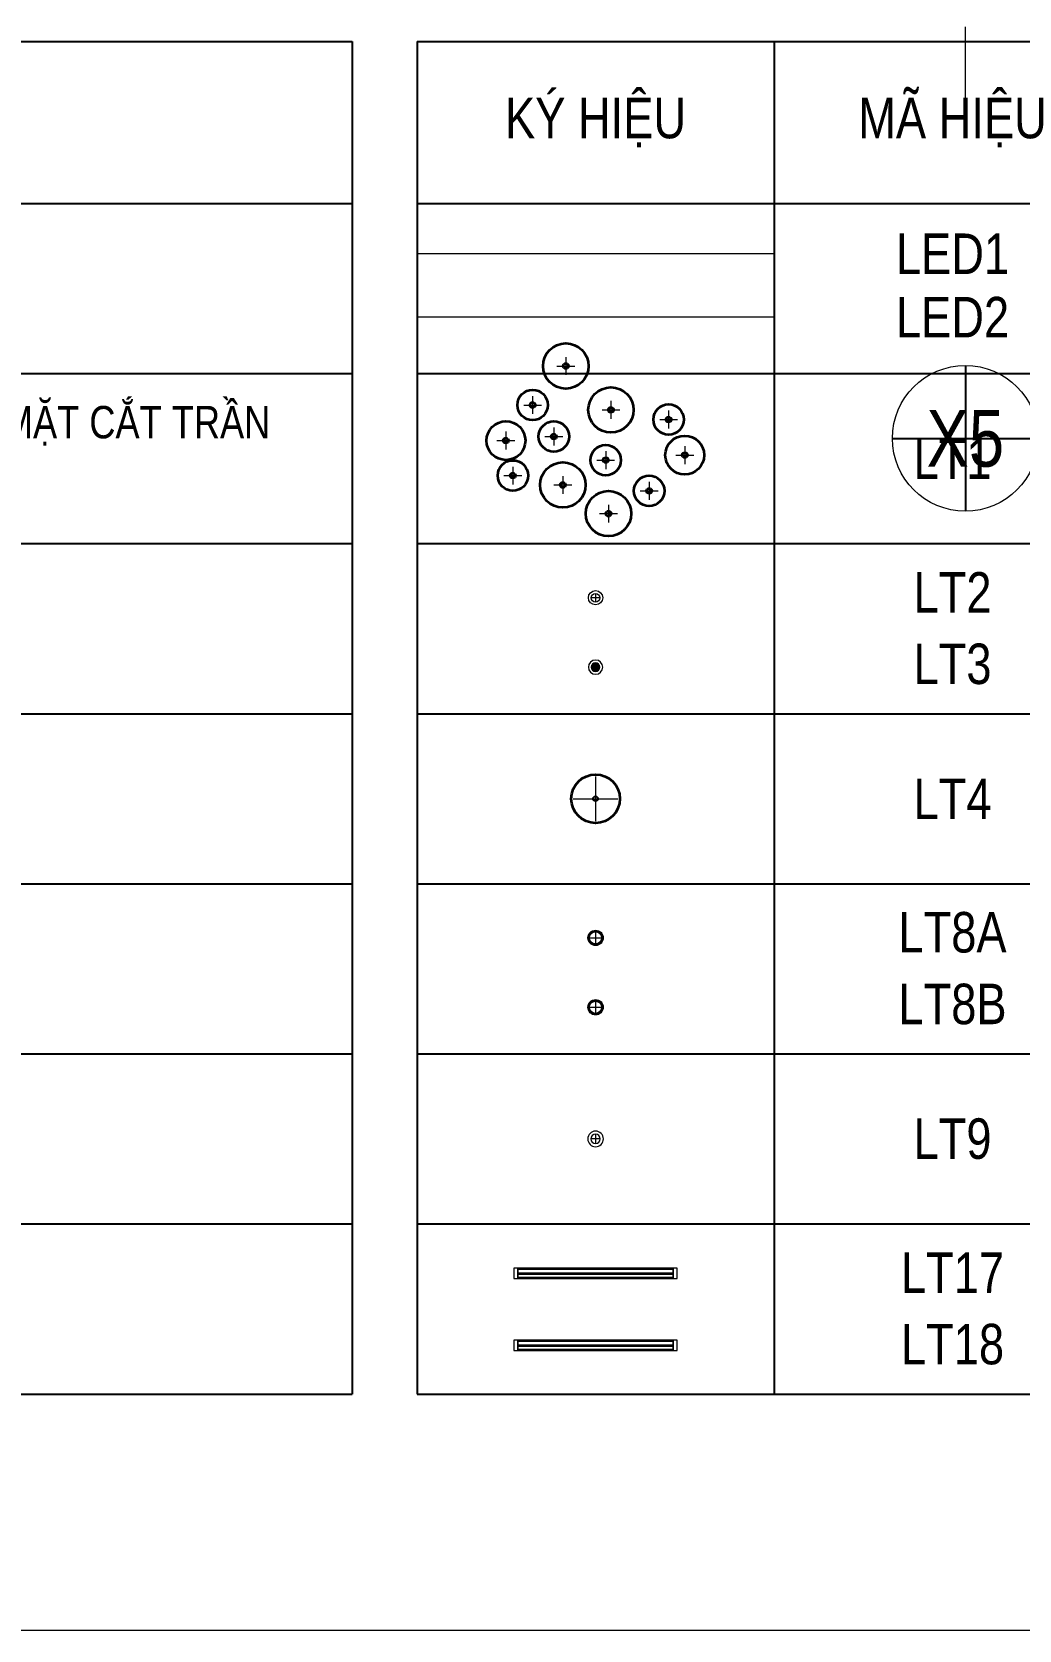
# Model space of a CAD drawing. Header units: millimetres. Extents: x -343543 to 400519, y -115663 to 104219.
# Drawn here: x -244816 to -238723, y -13156 to -3291 of the extents above; entities that cross this region are included whole.
import ezdxf
from ezdxf.enums import TextEntityAlignment as Align
from ezdxf.xclip import XClip

# ---------------------------------------------------------------- set-up
doc = ezdxf.new("R2010")
doc.units = ezdxf.units.MM
doc.header["$XCLIPFRAME"] = 0
doc.linetypes.add('HIDDEN', pattern=[0.375, 0.25, -0.125])
doc.linetypes.add('XREF MAT BANG TUONG XAY$0$CENTER', pattern=[50.8, 31.75, -6.35, 6.35, -6.35])
doc.layers.get('0').update_dxf_attribs({"color": 231, "lineweight": 0})
doc.layers.get('DefPoints').update_dxf_attribs({"color": 191})
for name, color, linetype, lineweight in [('A-PATT', 252, 'Continuous', 9), ('A-SYMBOLS', 10, 'Continuous', 13), ('A-TEXT-INFO', 50, 'Continuous', 35), ('fix lighting', 2, 'Continuous', 5), ('XREF MAT BANG TUONG XAY$0$00.xref_IKIGAI_Truc$0$A-SYMBOLS', 8, 'Continuous', 13), ('XREF MAT BANG TUONG XAY$0$A-GRID', 8, 'XREF MAT BANG TUONG XAY$0$CENTER', 15)]:
    doc.layers.add(name, color=color, linetype=linetype, lineweight=lineweight)
doc.layers.add('A-TEXT', color=255, linetype='Continuous')
doc.layers.add('fix lightting red', color=1, linetype='Continuous', lineweight=5, true_color=0xff0000)
doc.layers.add('fix lightting yellow', color=2, linetype='Continuous', lineweight=5, true_color=0xffff00)
doc.styles.add('VTK_Arial', font='arial.ttf', dxfattribs={"width": 0.8})
doc.styles.add('XREF MAT BANG TUONG XAY$0$00.xref_IKIGAI_Truc$0$VTK_Arial_3.5 mm', font='arial.ttf', dxfattribs={"width": 0.8, "height": 3.5})

# ---------------------------------------------------------------- blocks, each defined once
blk = doc.blocks.new('*U131')
at = {"color": 8}
blk.add_circle((0, 0), 4.5, dxfattribs=at)
at = {"layer": 'DefPoints', "color": 8}
for p, q in [((0, 4.5), (0, -4.5)), ((-4.5, 0), (4.5, 0))]:
    blk.add_line(p, q, dxfattribs=at)
at = {"color": 8, "style": 'XREF MAT BANG TUONG XAY$0$00.xref_IKIGAI_Truc$0$VTK_Arial_3.5 mm', "width": 0.8}
blk.add_attdef('X12', text='', height=3.5, dxfattribs=at).set_placement((0, 0), align=Align.MIDDLE_CENTER)
blk = doc.blocks.new('XREF MAT BANG TUONG XAY$0$00.xref_IKIGAI_Truc')
at = {"layer": 'XREF MAT BANG TUONG XAY$0$A-GRID', "color": 8, "ltscale": 20}
blk.add_lwpolyline([(23800, -3895), (23800, 22924.4)], dxfattribs=at)
at = {"layer": 'XREF MAT BANG TUONG XAY$0$00.xref_IKIGAI_Truc$0$A-SYMBOLS', "color": 8}
ref = blk.add_blockref('*U131', (23800, -5800), dxfattribs=dict(at, xscale=100, yscale=100, zscale=100))
ref.add_attrib('X12', 'X5', dxfattribs={"layer": '0', "height": 350, "style": 'XREF MAT BANG TUONG XAY$0$00.xref_IKIGAI_Truc$0$VTK_Arial_3.5 mm', "width": 0.8}).set_placement((23800, -5800), align=Align.MIDDLE_CENTER)
blk = doc.blocks.new('XREF MAT BANG TUONG XAY$0$xref_IKIGAI_Cot')
at = {"layer": 'XREF MAT BANG TUONG XAY$0$A-GRID', "color": 8, "ltscale": 20}
blk.add_lwpolyline([(23800, -3895), (23800, 22924.4)], dxfattribs=at)
blk = doc.blocks.new('01.Xref _MB T1')
at = {"color": 8}
blk.add_lwpolyline([(-4979.15314, -13156.18578), (44420.84686, -13156.18578), (44420.84686, 26843.81422), (-4979.15314, 26843.81422)], close=True, dxfattribs=at)
blk.add_blockref('XREF MAT BANG TUONG XAY$0$00.xref_IKIGAI_Truc', (0.00011, 0), dxfattribs=at)
ref = blk.add_blockref('XREF MAT BANG TUONG XAY$0$xref_IKIGAI_Cot', (-0.00927, -0.00001), dxfattribs=at)
XClip(ref).set_block_clipping_path([(-1610.3425959283, -2225.6693134198), (41829.1295208634, 21555.8819575264)])
blk = doc.blocks.new('A$C1bd1283e')
at = {"color": 0, "linetype": 'ByBlock'}
for p, q in [((-11.7, -11.7), (11.7, 11.7)), ((-11.7, 11.7), (11.7, -11.7))]:
    blk.add_line(p, q, dxfattribs=at)
for radius, start, end in [(27.5, 135, 315), (27.5, 315, 135), (16.5, 135, 315), (16.5, 315, 135)]:
    blk.add_arc((0, 0), radius, start, end, dxfattribs=at)
blk = doc.blocks.new('Led T8')
for points in [[(-630, -80), (-600, -80), (-600, 0), (-630, 0)], [(-600, -80), (600, -80), (600, 0), (-600, 0)], [(600, -80), (630, -80), (630, 0), (600, 0)], [(600, -35), (600, -10), (-600, -10), (-600, -35)], [(600, -45), (600, -70), (-600, -70), (-600, -45)]]:
    blk.add_lwpolyline(points, close=True)
blk = doc.blocks.new('Spotlight SKU LS1 3W')
at = {"color": 0, "linetype": 'ByBlock'}
for p, q in [((36, 0), (-36, 0)), ((0, 36), (0, -36))]:
    blk.add_line(p, q, dxfattribs=at)
for radius, start, end in [(60, 90, 270), (36, 90, 270), (60, 270, 90), (36, 270, 90)]:
    blk.add_arc((0, 0), radius, start, end, dxfattribs=at)
blk = doc.blocks.new('A$C896e62ca')
at = {"layer": 'A-PATT', "true_color": 0xc7c8ca}
h = blk.add_hatch(color=9, dxfattribs=at)
h.dxf.hatch_style = 1
h.paths.add_polyline_path([(0, 60), (0, 0), (60, 0, 0.414214)])
h.paths.add_polyline_path([(0, 60, 0.414214), (-60, 0), (0, 0)])
h.paths.add_polyline_path([(0, 0), (-60, 0, 0.414214), (0, -60)])
h.paths.add_polyline_path([(60, 0), (0, 0), (0, -60, 0.414214)])
at = {"color": 0, "linetype": 'ByBlock'}
for p, q in [((60, 0), (-60, 0)), ((0, 60), (0, -60))]:
    blk.add_line(p, q, dxfattribs=at)
for radius, start, end in [(100, 90, 270), (60, 90, 270), (100, 270, 90), (60, 270, 90)]:
    blk.add_arc((0, 0), radius, start, end, dxfattribs=at)
blk = doc.blocks.new('DenChumSanh')
at = {"layer": 'A-PATT'}
for p, q in [((19363, -44814), (19363, -45090)), ((19225, -44952), (19501, -44952)), ((18714, -45554), (18989, -45554)), ((18851, -45417), (18851, -45692)), ((20060, -45492), (20060, -45767)), ((19922, -45630), (20197, -45630)), ((20813, -45778), (21088, -45778)), ((20950, -45640), (20950, -45916)), ((18301, -46103), (18577, -46103)), ((18439, -45965), (18439, -46241)), ((19042, -46040), (19317, -46040)), ((19179, -45902), (19179, -46177)), ((19979, -46267), (19979, -46543)), ((21061, -46327), (21337, -46327)), ((21199, -46189), (21199, -46465)), ((18547, -46506), (18547, -46781)), ((19841, -46405), (20116, -46405)), ((18409, -46643), (18685, -46643)), ((19180, -46788), (19456, -46788)), ((19318, -46651), (19318, -46926)), ((20649, -46742), (20649, -47017)), ((20022, -47093), (20022, -47368)), ((20512, -46879), (20787, -46879)), ((19884, -47230), (20160, -47230))]:
    blk.add_line(p, q, dxfattribs=at)
at = {"layer": 'A-TEXT-INFO'}
for centre, radius in [((19363, -44952), 350), ((19363, -44952), 40), ((18851, -45554), 235), ((20060, -45630), 350), ((18851, -45554), 40), ((20060, -45630), 40), ((20950, -45778), 235), ((18439, -46103), 300), ((19179, -46040), 235), ((20950, -45778), 40), ((18439, -46103), 40), ((19179, -46040), 40), ((21199, -46327), 300), ((19979, -46405), 235), ((21199, -46327), 40), ((18547, -46643), 235), ((18547, -46643), 40), ((19318, -46788), 350), ((19979, -46405), 40), ((19318, -46788), 40), ((20649, -46879), 235), ((20649, -46879), 40), ((20022, -47230), 350), ((20022, -47230), 40)]:
    blk.add_circle(centre, radius, dxfattribs=at)
blk = doc.blocks.new('LT8A')
at = {"layer": 'A-PATT', "true_color": 0xd6d6d6}
h = blk.add_hatch(dxfattribs=at)
h.set_pattern_fill('_USER', color=254, scale=340, double=1, pattern_type=0)
h.set_pattern_definition([(0, (-1255, -18820), (0, 340), []), (90, (-1255, -18820), (-340, 2e-14), [])])
edge = h.paths.add_edge_path(flags=17)
edge.add_arc((0, 0), 37.5, 0, 360)
edge = h.paths.add_edge_path()
edge.add_arc((0, 0), 47.5, 0, 360)
at = {"layer": 'A-PATT'}
h = blk.add_hatch(color=256, dxfattribs=at)
h.dxf.hatch_style = 1
edge = h.paths.add_edge_path(flags=17)
edge.add_arc((0, 0), 37.5, 0, 360)
edge = h.paths.add_edge_path()
edge.add_arc((0, 0), 47.5, 0, 360)
for points in [[(-33, 0), (33, 0)], [(0, 33), (0, -33)]]:
    blk.add_lwpolyline(points)
for radius in [47.5, 37.5]:
    blk.add_circle((0, 0), radius)
blk = doc.blocks.new('LT4')
at = {"layer": 'A-PATT'}
for p, q in [((0, 137.8), (0, -137.8)), ((-137.8, 0), (137.8, 0))]:
    blk.add_line(p, q, dxfattribs=at)
at = {"layer": 'A-TEXT'}
blk.add_circle((0, 0), 15, dxfattribs=at)
at = {"layer": 'A-TEXT-INFO'}
blk.add_circle((0, 0), 150, dxfattribs=at)

msp = doc.modelspace()

# ---------------------------------------------------------------- block references
at = {"layer": 'A-SYMBOLS'}
msp.add_blockref('01.Xref _MB T1', (-262854, 0), dxfattribs=at)

# ---------------------------------------------------------------- next in the draw order: linework, layer by layer
at = {"layer": 'A-TEXT'}
for p, q in [((-254023.6, -3350.4), (-242838.6, -3350.4)), ((-242838.6, -3350.4), (-242838.6, -11699.3)), ((-242438.6, -3350.4), (-231253.7, -3350.4)), ((-242438.6, -3350.4), (-242438.6, -11699.3)), ((-240235.1, -3350.4), (-240235.1, -11699.3)), ((-254023.6, -4350.4), (-242838.6, -4350.4)), ((-242438.6, -4350.4), (-231253.7, -4350.4)), ((-254023.6, -5400.2), (-242838.6, -5400.2)), ((-242438.6, -5400.2), (-231253.7, -5400.2)), ((-254023.6, -6450.1), (-242838.6, -6450.1)), ((-242438.6, -6450.1), (-231253.7, -6450.1)), ((-254023.6, -7499.9), (-242838.6, -7499.9)), ((-242438.6, -7499.9), (-231253.7, -7499.9)), ((-254023.6, -8549.7), (-242838.6, -8549.7)), ((-242438.6, -8549.7), (-231253.7, -8549.7)), ((-254023.6, -9599.6), (-242838.6, -9599.6)), ((-242438.6, -9599.6), (-231253.7, -9599.6)), ((-254023.6, -10649.4), (-242838.6, -10649.4)), ((-242438.6, -10649.4), (-231253.7, -10649.4)), ((-254023.6, -11699.3), (-242838.6, -11699.3)), ((-242438.6, -11699.3), (-231253.7, -11699.3))]:
    msp.add_line(p, q, dxfattribs=at)
at = {"layer": 'fix lighting', "color": 2, "linetype": 'HIDDEN', "ltscale": 0.01, "true_color": 0xffff00, "const_width": 8}
msp.add_lwpolyline([(-242438.6, -4660.5), (-240235.1, -4660.5)], dxfattribs=at)
at = {"layer": 'fix lighting', "color": 1, "linetype": 'HIDDEN', "ltscale": 0.01, "true_color": 0xff0000, "const_width": 8}
msp.add_lwpolyline([(-242438.6, -5051.9), (-240235.1, -5051.9)], dxfattribs=at)

# ---------------------------------------------------------------- next in the draw order: block references
at = {"layer": 'A-TEXT'}
msp.add_blockref('LT4', (-241336.9, -8024.8), dxfattribs=at)
at = {"layer": 'A-TEXT-INFO', "xscale": 0.4, "yscale": 0.4, "zscale": 0.4}
msp.add_blockref('DenChumSanh', (-249265.9, 12627.3), dxfattribs=at)
at = {"layer": 'fix lighting', "xscale": -1.6, "yscale": 1.6, "zscale": 1.6, "rotation": 45}
msp.add_blockref('A$C1bd1283e', (-241336.9, -6783.9), dxfattribs=at)
at = {"layer": 'fix lighting'}
for name, p, xscale, yscale, zscale in [('A$C896e62ca', (-241336.9, -7212.3), 0.44, 0.44, 0.44), ('Spotlight SKU LS1 3W', (-241336.9, -10124.5), 0.8, 0.8, 0.8)]:
    msp.add_blockref(name, p, dxfattribs=dict(at, xscale=xscale, yscale=yscale, zscale=zscale))
at = {"layer": 'fix lightting red'}
msp.add_blockref('LT8A', (-241336.9, -8883.6), dxfattribs=at)
at = {"layer": 'fix lightting red', "color": 2, "true_color": 0xffff00, "xscale": 0.8, "yscale": 0.8, "zscale": 0.8}
msp.add_blockref('Led T8', (-241336.9, -11367.6), dxfattribs=at)
at = {"layer": 'fix lightting yellow', "color": 1, "true_color": 0xff0000}
msp.add_blockref('LT8A', (-241336.9, -9312), dxfattribs=at)
at = {"layer": 'fix lightting yellow', "color": 1, "true_color": 0xff0000, "xscale": 0.8, "yscale": 0.8, "zscale": 0.8}
msp.add_blockref('Led T8', (-241336.9, -10923.2), dxfattribs=at)

# ---------------------------------------------------------------- next in the draw order: texts
at = {"layer": 'A-TEXT', "style": 'VTK_Arial'}
for s, insert, char_height, width, attachment_point in [('KÝ HIỆU', (-241336.9, -3850.4), 250, 1803.522, 5), ('MÃ HIỆU', (-239133.3, -3850.4), 250, 1803.522, 5), ('LED1', (-239133.3, -4660.5), 250, 1803.522, 5), ('LED2', (-239133.3, -5051.9), 250, 1803.522, 5), ('TRẦN NAN GỖ, NGHIÊNG THEO TK, XEM MẶT CẮT TRẦN\\PQUY CÁCH XEM BẢNG VLHT', (-249416.5, -5600.2), 200, 6377.914, 1), ('LT1', (-239133.3, -5925.1), 250, 1803.522, 5), ('LT2', (-239133.3, -6750.9), 250, 1803.522, 5), ('LT3', (-239133.3, -7193.5), 250, 1803.522, 5), ('LT4', (-239133.3, -8024.8), 250, 1803.522, 5), ('LT8A', (-239133.3, -8850.6), 250, 1803.522, 5), ('LT8B', (-239133.3, -9293.2), 250, 1803.522, 5), ('LT9', (-239133.3, -10124.5), 250, 1803.522, 5), ('LT17', (-239133.3, -10950.3), 250, 1803.522, 5), ('LT18', (-239133.3, -11392.8), 250, 1803.522, 5)]:
    msp.add_mtext(s, dxfattribs=dict(at, insert=insert, char_height=char_height, width=width, attachment_point=attachment_point))

doc.saveas('drawing.dxf')
